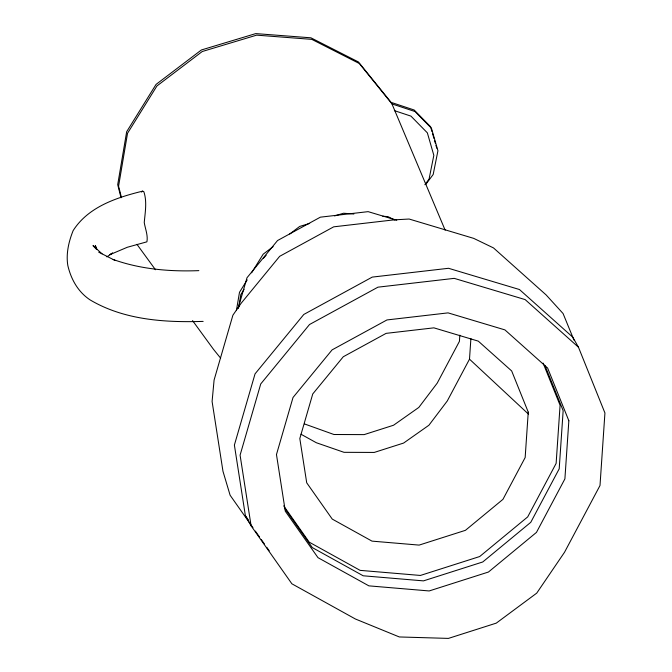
<?xml version="1.0" encoding="UTF-8"?>
<svg xmlns="http://www.w3.org/2000/svg" width="672" height="672" viewBox="0 0 672 672"><rect width="100%" height="100%" fill="white"/><g stroke="black" fill="none" stroke-linecap="round" stroke-linejoin="round"><path stroke-width="1.01" d="M459.841 335.152L459.421 341.351L437.195 383.158L418.824 407.425L393.532 425.242L364.148 434.616L333.942 434.507L304.458 423.923M300.98 434.221L316.344 442.739L344.022 452.323L374.228 452.432L403.612 443.058L428.904 425.242L447.275 400.974L469.501 359.167L470.904 338.52M236.401 310.582L239.492 292.303L247.204 279.896M238.577 307.826L240.811 294.622L244.112 289.304M238.09 308.465L247.002 277.746L277.536 240.542L320.384 217.165L368.138 211.646L396.757 220.214M251.614 272.807L263.172 254.192L273.134 246.616M263.39 258.283L266.146 255.251M424.872 184.716L429.08 179.054L433.835 155.324L427.358 132.846L410.936 116.113L394.363 110.628M425.964 184.187L433.18 174.485L437.934 150.755L431.458 128.268L415.036 111.544L391.969 103.916L359.31 63.504L311.791 39.362L256.637 35.146L202.255 51.517L156.92 85.974L127.537 133.266L118.574 186.203L121.397 197.316M289.741 233.999L299.704 226.43L309.666 223.432M141.414 192.041L142.666 191.134L143.85 191.73C147.185 201.583 145.152 212.394 144.245 222.533C145.27 228.824 148.142 235.477 146.908 241.828L127.277 247.279L109.788 254.713L112.652 252.991L106.84 256.864M334.564 215.93L343.526 213.234L353.858 214.024M142.666 191.134C116.693 197.501 88.267 206.808 73.139 230.614C68.754 241.508 65.881 253.756 67.83 265.532C71.056 279.334 78.061 291.934 90.115 299.914C123.959 319.998 164.69 322.61 203.137 321.392M198.853 270.631C169.949 271.757 140.532 269.287 113.148 259.484M382.796 216.233L387.962 216.628L394.506 219.954M98.7 252.151L115.307 260.576M578.458 347.214L525.143 299.594L454.222 278.359L377.95 287.171L309.515 324.517L260.744 383.93L240.089 455.146L251.101 525.84L291.883 583.8L355.387 618.996L399.328 636.955L448.417 638.4L496.28 623.129L536.726 593.132L564.514 552.283L600.004 485.512L604.934 412.978L578.458 347.214L572.754 337.142L563.077 313.538L546.134 294.932L493.508 247.926L473.718 238.375L409.122 219.03L393.926 219.87L333.707 226.825L279.67 256.318L241.164 303.223L232.907 315.185L214.091 380.05L212.092 401.486L222.97 471.282L230.11 495.23L252.958 527.696M102.06 253.856L93.005 245.608L96.23 249.127M469.501 359.167L528.452 414.095M220.643 358.176L213.528 349.381L192.536 320.586M136.962 244.348L155.484 269.758M283.668 505.848L309.221 542.161L360.108 570.36L420.403 575.45L479.682 556.542L527.696 516.902L556.13 463.394L560.087 405.266L543.11 363.107M284.357 507.889L312.287 547.579L363.174 575.786L423.478 580.877L482.756 561.968L530.762 522.329L559.205 468.821L563.153 410.684L545.017 365.652M573.922 340.04L572.754 337.142L519.448 289.523L448.526 268.288L372.246 277.099L303.811 314.446L255.049 373.859L234.385 445.074L245.398 515.768L248.405 520.036M255.368 531.107L259.577 537.088M261.374 539.658L264.382 543.925M266.784 547.344L269.195 550.763M245.398 515.768L251.101 525.84M391.969 103.916L445.15 230.16M96.844 249.22L95.298 245.448L96.18 248.396M431.987 131.611L430.576 126.722L414.162 109.99L391.096 102.362L358.436 61.958L310.909 37.808L255.763 33.6L201.382 49.972L156.047 84.42L126.664 131.72L117.701 184.657L121.036 197.786M432.55 133.56L433.961 138.449M434.524 140.406L435.364 143.338M435.926 145.295L436.775 148.226M528.251 412.129L525.16 457.548L502.942 499.355L465.436 530.326L419.118 545.101L372.002 541.128L332.245 519.086L306.709 482.798L299.813 438.539L312.749 393.952L343.283 356.748L386.131 333.362L433.885 327.844L478.296 341.141L511.669 370.952L528.251 412.129M568.848 420.756L564.9 478.892L536.458 532.4L488.452 572.032L429.173 590.948L368.878 585.858L317.982 557.651L285.298 511.207L276.469 454.549L293.026 397.48L332.111 349.868L386.954 319.948L448.073 312.875L504.916 329.893L547.63 368.054L568.848 420.756"/></g></svg>
